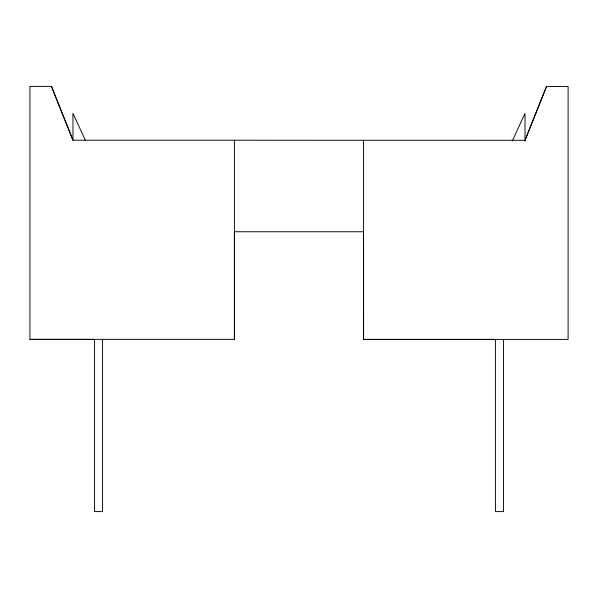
<?xml version="1.0" encoding="UTF-8"?>
<svg xmlns="http://www.w3.org/2000/svg" width="598" height="598" viewBox="0 0 598 598"><rect width="100%" height="100%" fill="white"/><g stroke="black" fill="none" stroke-linecap="round" stroke-linejoin="round"><path stroke-width="0.9" d="M525.358 139.409L546.55 86.441L568.1 86.471L568.1 339.41L363.591 339.41L363.569 231.747L234.409 231.747L234.431 339.343L29.922 339.343L29.922 86.404L51.45 86.404L72.978 140.216L525.044 140.283L546.55 86.441M512.217 141.203L525.022 113.351L525.022 141.188M51.45 86.404L72.612 139.409M29.9 339.387L94.335 339.387M234.409 339.387L234.409 140.261M495.234 339.387L363.569 339.387L363.569 140.261M85.365 140.358L72.956 113.351L72.956 140.261M503.494 339.387L503.494 511.596L495.421 511.596L495.421 339.387M102.557 339.387L102.557 511.596L94.484 511.596L94.484 339.387"/></g></svg>
